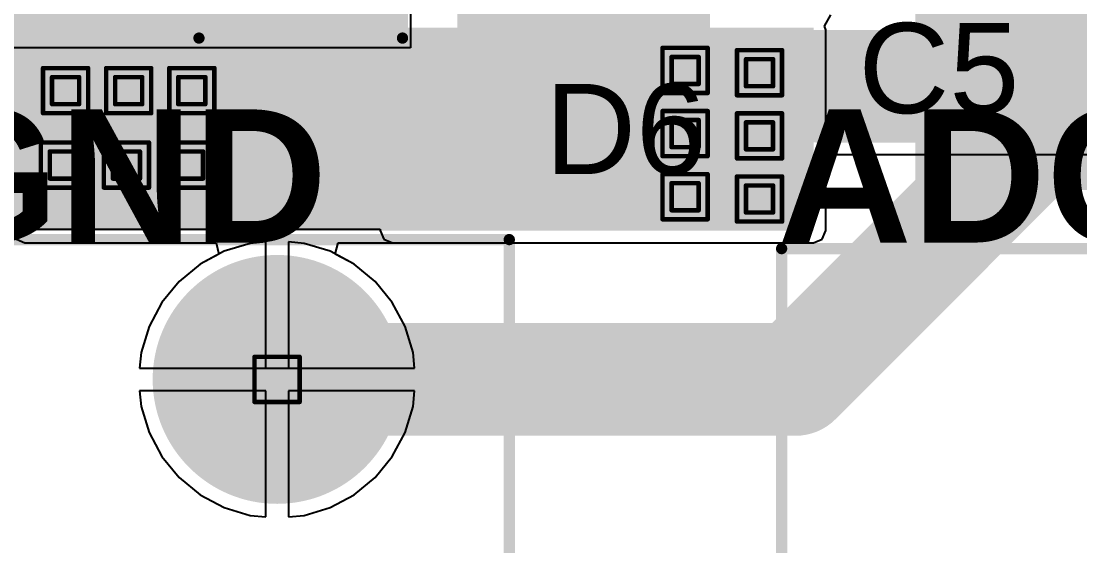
# Model space of a CAD drawing. Header units: inches. Extents: x -0.3 to 9.9, y -0.4 to 5.
# Drawn here: x 0.5323 to 1.0019, y 0.1742 to 0.4068 of the extents above; entities that cross this region are included whole.
import ezdxf

# ---------------------------------------------------------------- set-up
doc = ezdxf.new("R2010")
doc.units = ezdxf.units.IN
doc.header["$MEASUREMENT"] = 0
for name, color, linetype in [('Bottom Layer', 5, 'Continuous'), ('Bottom Solder', 6, 'Continuous'), ('Drill Drawing', 1, 'Continuous'), ('Multi-Layer', 9, 'Continuous'), ('Pad Holes', 156, 'Continuous'), ('Top Layer', 1, 'Continuous'), ('Top Overlay', 2, 'Continuous'), ('Top Paste', 8, 'Continuous'), ('Top Solder', 216, 'Continuous'), ('Via Holes', 16, 'Continuous')]:
    doc.layers.add(name, color=color, linetype=linetype)
doc.styles.add('Arial', font='', dxfattribs={"height": 0.2})
doc.styles.add('Arial_Bold', font='', dxfattribs={"height": 0.2})
doc.styles.get('Arial').set_extended_font_data('Arial')
doc.styles.get('Arial_Bold').set_extended_font_data('Arial', bold=True)

# ---------------------------------------------------------------- blocks, each defined once
blk = doc.blocks.new('HA0200500000G_6')
at = {"layer": 'Top Overlay'}
for points in [[(-0.301, 0.212, 0.005, 0.005, 0), (0.203, 0.212, 0.005, 0.005, 0)], [(-0.301, -0.21, 0.005, 0.005, 0), (-0.301, 0.212, 0.005, 0.005, 0)]]:
    blk.add_lwpolyline(points, format="xyseb", dxfattribs=at)
blk.add_lwpolyline([(-0.30225, 0.212, 0.0025, 0.0025, 1), (-0.29975, 0.212, 0.0025, 0.0025, 1)], format="xyseb", close=True, dxfattribs=at)
blk.add_lwpolyline([(-0.30225, 0.212, 0.0025, 0.0025, 1), (-0.29975, 0.212, 0.0025, 0.0025, 1)], format="xyseb", close=True, dxfattribs=at)
blk = doc.blocks.new('HA0200500000G_11')
at = {"layer": 'Bottom Layer'}
h = blk.add_hatch(color=5, dxfattribs=at)
edge = h.paths.add_edge_path()
edge.add_arc((0.1, 0.15), 0.05118, 0, 360)
at = {"layer": 'Bottom Solder'}
h = blk.add_hatch(color=6, dxfattribs=at)
edge = h.paths.add_edge_path()
edge.add_arc((0.1, 0.15), 0.05518, 0, 360)
at = {"layer": 'Multi-Layer'}
h = blk.add_hatch(color=9, dxfattribs=at)
edge = h.paths.add_edge_path()
edge.add_arc((0.1, 0.15), 0.05118, 0, 360)
at = {"layer": 'Pad Holes'}
h = blk.add_hatch(color=7, dxfattribs=at)
edge = h.paths.add_edge_path()
edge.add_arc((0.1, 0.15), 0.02559, 0, 360)
at = {"layer": 'Top Layer'}
h = blk.add_hatch(color=1, dxfattribs=at)
edge = h.paths.add_edge_path()
edge.add_arc((0.1, 0.15), 0.05118, 0, 360)
at = {"layer": 'Top Solder'}
h = blk.add_hatch(color=216, dxfattribs=at)
edge = h.paths.add_edge_path()
edge.add_arc((0.1, 0.15), 0.05518, 0, 360)
at = {"layer": 'Top Overlay'}
for points in [[(-0.301, 0.212, 0.005, 0.005, 0), (0.203, 0.212, 0.005, 0.005, 0)], [(0.203, -0.21, 0.005, 0.005, 0), (0.203, 0.212, 0.005, 0.005, 0)]]:
    blk.add_lwpolyline(points, format="xyseb", dxfattribs=at)
blk.add_lwpolyline([(0.20175, 0.212, 0.0025, 0.0025, 1), (0.20425, 0.212, 0.0025, 0.0025, 1)], format="xyseb", close=True, dxfattribs=at)
blk.add_lwpolyline([(0.20175, 0.212, 0.0025, 0.0025, 1), (0.20425, 0.212, 0.0025, 0.0025, 1)], format="xyseb", close=True, dxfattribs=at)
blk = doc.blocks.new('SMRH74_220MT_120')
at = {"layer": 'Top Layer'}
for points in [[(-0.16535, 0.04921), (-0.08661, 0.04921), (-0.08661, -0.04921), (-0.16535, -0.04921)], [(0.08661, 0.04921), (0.16535, 0.04921), (0.16535, -0.04921), (0.08661, -0.04921)]]:
    blk.add_hatch(color=1, dxfattribs=at).paths.add_polyline_path(points)
at = {"layer": 'Top Paste'}
for points in [[(-0.16535, 0.04921), (-0.08661, 0.04921), (-0.08661, -0.04921), (-0.16535, -0.04921)], [(0.08661, 0.04921), (0.16535, 0.04921), (0.16535, -0.04921), (0.08661, -0.04921)]]:
    blk.add_hatch(color=8, dxfattribs=at).paths.add_polyline_path(points)
at = {"layer": 'Top Solder'}
for points in [[(-0.16935, 0.05321), (-0.08261, 0.05321), (-0.08261, -0.05321), (-0.16935, -0.05321)], [(0.08261, 0.05321), (0.16935, 0.05321), (0.16935, -0.05321), (0.08261, -0.05321)]]:
    blk.add_hatch(color=216, dxfattribs=at).paths.add_polyline_path(points)
at = {"layer": 'Top Overlay'}
for points in [[(-0.14764, 0.14764, 0.005, 0.005, 0), (-0.14764, 0.05736, 0.005, 0.005, 0)], [(-0.14764, 0.14764, 0.005, 0.005, 0), (0.14764, 0.14764, 0.005, 0.005, 0)], [(0.14764, 0.14764, 0.005, 0.005, 0), (0.14764, 0.05736, 0.005, 0.005, 0)], [(-0.14764, -0.05736, 0.005, 0.005, 0), (-0.14764, -0.14764, 0.005, 0.005, 0)], [(0.14764, -0.05736, 0.005, 0.005, 0), (0.14764, -0.14764, 0.005, 0.005, 0)], [(-0.14764, -0.14764, 0.005, 0.005, 0), (0.14764, -0.14764, 0.005, 0.005, 0)]]:
    blk.add_lwpolyline(points, format="xyseb", dxfattribs=at)
for points in [[(-0.14889, 0.14764, 0.0025, 0.0025, 1), (-0.14639, 0.14764, 0.0025, 0.0025, 1)], [(-0.14889, 0.14764, 0.0025, 0.0025, 1), (-0.14639, 0.14764, 0.0025, 0.0025, 1)], [(0.14639, 0.14764, 0.0025, 0.0025, 1), (0.14889, 0.14764, 0.0025, 0.0025, 1)], [(0.14639, 0.14764, 0.0025, 0.0025, 1), (0.14889, 0.14764, 0.0025, 0.0025, 1)], [(-0.14889, 0.05736, 0.0025, 0.0025, 1), (-0.14639, 0.05736, 0.0025, 0.0025, 1)], [(0.14639, 0.05736, 0.0025, 0.0025, 1), (0.14889, 0.05736, 0.0025, 0.0025, 1)], [(-0.14889, -0.05736, 0.0025, 0.0025, 1), (-0.14639, -0.05736, 0.0025, 0.0025, 1)], [(0.14639, -0.05736, 0.0025, 0.0025, 1), (0.14889, -0.05736, 0.0025, 0.0025, 1)], [(-0.14889, -0.14764, 0.0025, 0.0025, 1), (-0.14639, -0.14764, 0.0025, 0.0025, 1)], [(-0.14889, -0.14764, 0.0025, 0.0025, 1), (-0.14639, -0.14764, 0.0025, 0.0025, 1)], [(0.14639, -0.14764, 0.0025, 0.0025, 1), (0.14889, -0.14764, 0.0025, 0.0025, 1)], [(0.14639, -0.14764, 0.0025, 0.0025, 1), (0.14889, -0.14764, 0.0025, 0.0025, 1)]]:
    blk.add_lwpolyline(points, format="xyseb", close=True, dxfattribs=at)
blk = doc.blocks.new('SMA_162')
at = {"layer": 'Top Layer'}
for points in [[(-0.12795, 0.03346), (-0.02953, 0.03346), (-0.02953, -0.03346), (-0.12795, -0.03346)], [(0.02953, 0.03346), (0.12795, 0.03346), (0.12795, -0.03346), (0.02953, -0.03346)]]:
    blk.add_hatch(color=1, dxfattribs=at).paths.add_polyline_path(points)
at = {"layer": 'Top Overlay'}
for points in [[(-0.175, -0.05597), (-0.12906, -0.05597), (-0.12906, 0.05598), (-0.175, 0.05598)], [(-0.12992, 0.03638), (-0.1022, 0.03638), (-0.1022, 0.05598), (-0.12992, 0.05598)], [(-0.12992, -0.05598), (-0.1022, -0.05598), (-0.1022, -0.03638), (-0.12992, -0.03638)]]:
    blk.add_hatch(color=2, dxfattribs=at).paths.add_polyline_path(points)
at = {"layer": 'Top Paste'}
for points in [[(-0.12795, 0.03346), (-0.02953, 0.03346), (-0.02953, -0.03346), (-0.12795, -0.03346)], [(0.02953, 0.03346), (0.12795, 0.03346), (0.12795, -0.03346), (0.02953, -0.03346)]]:
    blk.add_hatch(color=8, dxfattribs=at).paths.add_polyline_path(points)
at = {"layer": 'Top Solder'}
for points in [[(-0.13195, 0.03746), (-0.02553, 0.03746), (-0.02553, -0.03746), (-0.13195, -0.03746)], [(0.02553, 0.03746), (0.13195, 0.03746), (0.13195, -0.03746), (0.02553, -0.03746)]]:
    blk.add_hatch(color=216, dxfattribs=at).paths.add_polyline_path(points)
at = {"layer": 'Top Overlay'}
for points in [[(-0.10465, 0.05345, 0.005, 0.005, 0), (0.08115, 0.05345, 0.005, 0.005, 0)], [(0.08115, 0.05345, 0.005, 0.005, 0), (0.08115, 0.03985, 0.005, 0.005, 0)], [(0.08115, -0.03985, 0.005, 0.005, 0), (0.08115, -0.05345, 0.005, 0.005, 0)], [(-0.10465, -0.05345, 0.005, 0.005, 0), (0.08115, -0.05345, 0.005, 0.005, 0)]]:
    blk.add_lwpolyline(points, format="xyseb", dxfattribs=at)
for points in [[(-0.1059, 0.05345, 0.0025, 0.0025, 1), (-0.1034, 0.05345, 0.0025, 0.0025, 1)], [(0.0799, 0.05345, 0.0025, 0.0025, 1), (0.0824, 0.05345, 0.0025, 0.0025, 1)], [(0.0799, 0.05345, 0.0025, 0.0025, 1), (0.0824, 0.05345, 0.0025, 0.0025, 1)], [(0.0799, 0.03985, 0.0025, 0.0025, 1), (0.0824, 0.03985, 0.0025, 0.0025, 1)], [(0.0799, -0.03985, 0.0025, 0.0025, 1), (0.0824, -0.03985, 0.0025, 0.0025, 1)], [(-0.1059, -0.05345, 0.0025, 0.0025, 1), (-0.1034, -0.05345, 0.0025, 0.0025, 1)], [(0.0799, -0.05345, 0.0025, 0.0025, 1), (0.0824, -0.05345, 0.0025, 0.0025, 1)], [(0.0799, -0.05345, 0.0025, 0.0025, 1), (0.0824, -0.05345, 0.0025, 0.0025, 1)]]:
    blk.add_lwpolyline(points, format="xyseb", close=True, dxfattribs=at)

msp = doc.modelspace()

# ---------------------------------------------------------------- hatches: boundary and pattern name
at = {"layer": 'Bottom Layer'}
msp.add_hatch(color=5, dxfattribs=at).paths.add_polyline_path([(0.534, 0.31395), (0.88382, 0.31395), (0.88382, 0.40395), (0.534, 0.40395)])
h = msp.add_hatch(color=5, dxfattribs=at)
edge = h.paths.add_edge_path()
edge.add_arc((0.82682, 0.38495), 0.01181, 0, 360)
h = msp.add_hatch(color=5, dxfattribs=at)
edge = h.paths.add_edge_path()
edge.add_arc((0.85982, 0.38395), 0.01181, 0, 360)
h = msp.add_hatch(color=5, dxfattribs=at)
edge = h.paths.add_edge_path()
edge.add_arc((0.552, 0.376), 0.01181, 0, 360)
h = msp.add_hatch(color=5, dxfattribs=at)
edge = h.paths.add_edge_path()
edge.add_arc((0.58, 0.376), 0.01181, 0, 360)
h = msp.add_hatch(color=5, dxfattribs=at)
edge = h.paths.add_edge_path()
edge.add_arc((0.608, 0.376), 0.01181, 0, 360)
h = msp.add_hatch(color=5, dxfattribs=at)
edge = h.paths.add_edge_path()
edge.add_arc((0.82682, 0.35695), 0.01181, 0, 360)
h = msp.add_hatch(color=5, dxfattribs=at)
edge = h.paths.add_edge_path()
edge.add_arc((0.85982, 0.35595), 0.01181, 0, 360)
h = msp.add_hatch(color=5, dxfattribs=at)
edge = h.paths.add_edge_path()
edge.add_arc((0.551, 0.343), 0.01181, 0, 360)
h = msp.add_hatch(color=5, dxfattribs=at)
edge = h.paths.add_edge_path()
edge.add_arc((0.579, 0.343), 0.01181, 0, 360)
h = msp.add_hatch(color=5, dxfattribs=at)
edge = h.paths.add_edge_path()
edge.add_arc((0.607, 0.343), 0.01181, 0, 360)
h = msp.add_hatch(color=5, dxfattribs=at)
edge = h.paths.add_edge_path()
edge.add_arc((0.82682, 0.32895), 0.01181, 0, 360)
h = msp.add_hatch(color=5, dxfattribs=at)
edge = h.paths.add_edge_path()
edge.add_arc((0.85982, 0.32795), 0.01181, 0, 360)
at = {"layer": 'Bottom Solder'}
h = msp.add_hatch(color=6, dxfattribs=at)
edge = h.paths.add_edge_path()
edge.add_arc((0.82682, 0.38495), 0.00591, 0, 360)
h = msp.add_hatch(color=6, dxfattribs=at)
edge = h.paths.add_edge_path()
edge.add_arc((0.85982, 0.38395), 0.00591, 0, 360)
h = msp.add_hatch(color=6, dxfattribs=at)
edge = h.paths.add_edge_path()
edge.add_arc((0.552, 0.376), 0.00591, 0, 360)
h = msp.add_hatch(color=6, dxfattribs=at)
edge = h.paths.add_edge_path()
edge.add_arc((0.58, 0.376), 0.00591, 0, 360)
h = msp.add_hatch(color=6, dxfattribs=at)
edge = h.paths.add_edge_path()
edge.add_arc((0.608, 0.376), 0.00591, 0, 360)
h = msp.add_hatch(color=6, dxfattribs=at)
edge = h.paths.add_edge_path()
edge.add_arc((0.82682, 0.35695), 0.00591, 0, 360)
h = msp.add_hatch(color=6, dxfattribs=at)
edge = h.paths.add_edge_path()
edge.add_arc((0.85982, 0.35595), 0.00591, 0, 360)
h = msp.add_hatch(color=6, dxfattribs=at)
edge = h.paths.add_edge_path()
edge.add_arc((0.551, 0.343), 0.00591, 0, 360)
h = msp.add_hatch(color=6, dxfattribs=at)
edge = h.paths.add_edge_path()
edge.add_arc((0.579, 0.343), 0.00591, 0, 360)
h = msp.add_hatch(color=6, dxfattribs=at)
edge = h.paths.add_edge_path()
edge.add_arc((0.607, 0.343), 0.00591, 0, 360)
h = msp.add_hatch(color=6, dxfattribs=at)
edge = h.paths.add_edge_path()
edge.add_arc((0.82682, 0.32895), 0.00591, 0, 360)
h = msp.add_hatch(color=6, dxfattribs=at)
edge = h.paths.add_edge_path()
edge.add_arc((0.85982, 0.32795), 0.00591, 0, 360)
at = {"layer": 'Top Layer'}
for points in [[(0.40618, 0.32), (0.703, 0.32), (0.703, 0.54), (0.40618, 0.54)], [(0.929, 0.479), (0.929, 0.332), (1.04195, 0.332), (1.04195, 0.479)], [(0.697, 0.31395), (0.88382, 0.31395), (0.88382, 0.403), (0.697, 0.403)]]:
    msp.add_hatch(color=1, dxfattribs=at).paths.add_polyline_path(points)
h = msp.add_hatch(color=1, dxfattribs=at)
edge = h.paths.add_edge_path()
edge.add_arc((0.82682, 0.38495), 0.01181, 0, 360)
h = msp.add_hatch(color=1, dxfattribs=at)
edge = h.paths.add_edge_path()
edge.add_arc((0.85982, 0.38395), 0.01181, 0, 360)
h = msp.add_hatch(color=1, dxfattribs=at)
edge = h.paths.add_edge_path()
edge.add_arc((0.552, 0.376), 0.01181, 0, 360)
h = msp.add_hatch(color=1, dxfattribs=at)
edge = h.paths.add_edge_path()
edge.add_arc((0.58, 0.376), 0.01181, 0, 360)
h = msp.add_hatch(color=1, dxfattribs=at)
edge = h.paths.add_edge_path()
edge.add_arc((0.608, 0.376), 0.01181, 0, 360)
h = msp.add_hatch(color=1, dxfattribs=at)
edge = h.paths.add_edge_path()
edge.add_arc((0.82682, 0.35695), 0.01181, 0, 360)
h = msp.add_hatch(color=1, dxfattribs=at)
edge = h.paths.add_edge_path()
edge.add_arc((0.85982, 0.35595), 0.01181, 0, 360)
h = msp.add_hatch(color=1, dxfattribs=at)
edge = h.paths.add_edge_path()
edge.add_arc((0.551, 0.343), 0.01181, 0, 360)
h = msp.add_hatch(color=1, dxfattribs=at)
edge = h.paths.add_edge_path()
edge.add_arc((0.579, 0.343), 0.01181, 0, 360)
h = msp.add_hatch(color=1, dxfattribs=at)
edge = h.paths.add_edge_path()
edge.add_arc((0.607, 0.343), 0.01181, 0, 360)
h = msp.add_hatch(color=1, dxfattribs=at)
edge = h.paths.add_edge_path()
edge.add_arc((0.82682, 0.32895), 0.01181, 0, 360)
h = msp.add_hatch(color=1, dxfattribs=at)
edge = h.paths.add_edge_path()
edge.add_arc((0.85982, 0.32795), 0.01181, 0, 360)
at = {"layer": 'Top Solder'}
h = msp.add_hatch(color=216, dxfattribs=at)
edge = h.paths.add_edge_path()
edge.add_arc((0.82682, 0.38495), 0.00591, 0, 360)
h = msp.add_hatch(color=216, dxfattribs=at)
edge = h.paths.add_edge_path()
edge.add_arc((0.85982, 0.38395), 0.00591, 0, 360)
h = msp.add_hatch(color=216, dxfattribs=at)
edge = h.paths.add_edge_path()
edge.add_arc((0.552, 0.376), 0.00591, 0, 360)
h = msp.add_hatch(color=216, dxfattribs=at)
edge = h.paths.add_edge_path()
edge.add_arc((0.58, 0.376), 0.00591, 0, 360)
h = msp.add_hatch(color=216, dxfattribs=at)
edge = h.paths.add_edge_path()
edge.add_arc((0.608, 0.376), 0.00591, 0, 360)
h = msp.add_hatch(color=216, dxfattribs=at)
edge = h.paths.add_edge_path()
edge.add_arc((0.82682, 0.35695), 0.00591, 0, 360)
h = msp.add_hatch(color=216, dxfattribs=at)
edge = h.paths.add_edge_path()
edge.add_arc((0.85982, 0.35595), 0.00591, 0, 360)
h = msp.add_hatch(color=216, dxfattribs=at)
edge = h.paths.add_edge_path()
edge.add_arc((0.551, 0.343), 0.00591, 0, 360)
h = msp.add_hatch(color=216, dxfattribs=at)
edge = h.paths.add_edge_path()
edge.add_arc((0.579, 0.343), 0.00591, 0, 360)
h = msp.add_hatch(color=216, dxfattribs=at)
edge = h.paths.add_edge_path()
edge.add_arc((0.607, 0.343), 0.00591, 0, 360)
h = msp.add_hatch(color=216, dxfattribs=at)
edge = h.paths.add_edge_path()
edge.add_arc((0.82682, 0.32895), 0.00591, 0, 360)
h = msp.add_hatch(color=216, dxfattribs=at)
edge = h.paths.add_edge_path()
edge.add_arc((0.85982, 0.32795), 0.00591, 0, 360)
at = {"layer": 'Via Holes'}
h = msp.add_hatch(color=7, dxfattribs=at)
edge = h.paths.add_edge_path()
edge.add_arc((0.82682, 0.38495), 0.00591, 0, 360)
h = msp.add_hatch(color=7, dxfattribs=at)
edge = h.paths.add_edge_path()
edge.add_arc((0.85982, 0.38395), 0.00591, 0, 360)
h = msp.add_hatch(color=7, dxfattribs=at)
edge = h.paths.add_edge_path()
edge.add_arc((0.552, 0.376), 0.00591, 0, 360)
h = msp.add_hatch(color=7, dxfattribs=at)
edge = h.paths.add_edge_path()
edge.add_arc((0.58, 0.376), 0.00591, 0, 360)
h = msp.add_hatch(color=7, dxfattribs=at)
edge = h.paths.add_edge_path()
edge.add_arc((0.608, 0.376), 0.00591, 0, 360)
h = msp.add_hatch(color=7, dxfattribs=at)
edge = h.paths.add_edge_path()
edge.add_arc((0.82682, 0.35695), 0.00591, 0, 360)
h = msp.add_hatch(color=7, dxfattribs=at)
edge = h.paths.add_edge_path()
edge.add_arc((0.85982, 0.35595), 0.00591, 0, 360)
h = msp.add_hatch(color=7, dxfattribs=at)
edge = h.paths.add_edge_path()
edge.add_arc((0.551, 0.343), 0.00591, 0, 360)
h = msp.add_hatch(color=7, dxfattribs=at)
edge = h.paths.add_edge_path()
edge.add_arc((0.579, 0.343), 0.00591, 0, 360)
h = msp.add_hatch(color=7, dxfattribs=at)
edge = h.paths.add_edge_path()
edge.add_arc((0.607, 0.343), 0.00591, 0, 360)
h = msp.add_hatch(color=7, dxfattribs=at)
edge = h.paths.add_edge_path()
edge.add_arc((0.82682, 0.32895), 0.00591, 0, 360)
h = msp.add_hatch(color=7, dxfattribs=at)
edge = h.paths.add_edge_path()
edge.add_arc((0.85982, 0.32795), 0.00591, 0, 360)

# ---------------------------------------------------------------- linework, layer by layer
at = {"layer": 'Bottom Layer'}
for p, q in [((0.705, 0.699), (0.705, 0.395)), ((0.705, 0.395), (0.405, 0.395)), ((0.88923, 0.31395), (0.88923, 0.34769)), ((0.88923, 0.34769), (1.03795, 0.34769)), ((0.53017, 0.31012), (0.534, 0.30854)), ((0.88382, 0.30854), (0.88765, 0.31012)), ((0.88765, 0.31012), (0.88923, 0.31395)), ((0.534, 0.30854), (0.61878, 0.30854)), ((0.61878, 0.30854), (0.62003, 0.30354)), ((0.67161, 0.30354), (0.67287, 0.30854)), ((0.67287, 0.30854), (0.88382, 0.30854)), ((0.62003, 0.30354), (0.61167, 0.29907)), ((0.67998, 0.29907), (0.67161, 0.30354)), ((0.61167, 0.29907), (0.60235, 0.29142)), ((0.68929, 0.29142), (0.67998, 0.29907)), ((0.60235, 0.29142), (0.59471, 0.2821)), ((0.69694, 0.2821), (0.68929, 0.29142)), ((0.59471, 0.2821), (0.58903, 0.27148)), ((0.70262, 0.27148), (0.69694, 0.2821)), ((0.58903, 0.27148), (0.58553, 0.25994)), ((0.70612, 0.25994), (0.70262, 0.27148)), ((0.58553, 0.25994), (0.58484, 0.25295)), ((0.70681, 0.25295), (0.70612, 0.25994)), ((0.58484, 0.25295), (0.70681, 0.25295)), ((0.64082, 0.24295), (0.58484, 0.24295)), ((0.58484, 0.24295), (0.58553, 0.23596)), ((0.64082, 0.18696), (0.64082, 0.24295)), ((0.70681, 0.24295), (0.65082, 0.24295)), ((0.65082, 0.24295), (0.65082, 0.18696)), ((0.70612, 0.23596), (0.70681, 0.24295)), ((0.58553, 0.23596), (0.58903, 0.22442)), ((0.70262, 0.22442), (0.70612, 0.23596)), ((0.58903, 0.22442), (0.59471, 0.21379)), ((0.69694, 0.21379), (0.70262, 0.22442)), ((0.59471, 0.21379), (0.60235, 0.20448)), ((0.68929, 0.20448), (0.69694, 0.21379)), ((0.60235, 0.20448), (0.61167, 0.19683)), ((0.67998, 0.19683), (0.68929, 0.20448)), ((0.61167, 0.19683), (0.6223, 0.19115)), ((0.66935, 0.19115), (0.67998, 0.19683)), ((0.6223, 0.19115), (0.63383, 0.18765)), ((0.65782, 0.18765), (0.66935, 0.19115)), ((0.63383, 0.18765), (0.64082, 0.18696)), ((0.65082, 0.18696), (0.65782, 0.18765))]:
    msp.add_line(p, q, dxfattribs=at)
for points in [[(0.85882, 0.35495, 0.05, 0.05, 0), (0.85882, 0.37895, 0.05, 0.05, 0)], [(0.88582, 0.37795, 0.05, 0.05, 0), (1.03795, 0.37795, 0.05, 0.05, 0)]]:
    msp.add_lwpolyline(points, format="xyseb", dxfattribs=at)
for points in [[(0.84632, 0.37895, 0.025, 0.025, 1), (0.87132, 0.37895, 0.025, 0.025, 1)], [(0.87332, 0.37795, 0.025, 0.025, 1), (0.89832, 0.37795, 0.025, 0.025, 1)], [(0.84632, 0.35495, 0.025, 0.025, 1), (0.87132, 0.35495, 0.025, 0.025, 1)]]:
    msp.add_lwpolyline(points, format="xyseb", close=True, dxfattribs=at)
at = {"layer": 'Drill Drawing'}
for points in [[(0.81682, 0.39495, 0.002, 0.002, 0), (0.83682, 0.39495, 0.002, 0.002, 0)], [(0.81682, 0.37495, 0.002, 0.002, 0), (0.81682, 0.39495, 0.002, 0.002, 0)], [(0.83682, 0.37495, 0.002, 0.002, 0), (0.83682, 0.39495, 0.002, 0.002, 0)], [(0.84982, 0.39395, 0.002, 0.002, 0), (0.86982, 0.39395, 0.002, 0.002, 0)], [(0.84982, 0.37395, 0.002, 0.002, 0), (0.84982, 0.39395, 0.002, 0.002, 0)], [(0.86982, 0.37395, 0.002, 0.002, 0), (0.86982, 0.39395, 0.002, 0.002, 0)], [(0.82082, 0.39095, 0.002, 0.002, 0), (0.83282, 0.39095, 0.002, 0.002, 0)], [(0.82082, 0.37895, 0.002, 0.002, 0), (0.82082, 0.39095, 0.002, 0.002, 0)], [(0.83282, 0.37895, 0.002, 0.002, 0), (0.83282, 0.39095, 0.002, 0.002, 0)], [(0.85382, 0.38995, 0.002, 0.002, 0), (0.86582, 0.38995, 0.002, 0.002, 0)], [(0.85382, 0.37795, 0.002, 0.002, 0), (0.85382, 0.38995, 0.002, 0.002, 0)], [(0.86582, 0.37795, 0.002, 0.002, 0), (0.86582, 0.38995, 0.002, 0.002, 0)], [(0.542, 0.386, 0.002, 0.002, 0), (0.562, 0.386, 0.002, 0.002, 0)], [(0.542, 0.366, 0.002, 0.002, 0), (0.542, 0.386, 0.002, 0.002, 0)], [(0.562, 0.366, 0.002, 0.002, 0), (0.562, 0.386, 0.002, 0.002, 0)], [(0.57, 0.386, 0.002, 0.002, 0), (0.59, 0.386, 0.002, 0.002, 0)], [(0.57, 0.366, 0.002, 0.002, 0), (0.57, 0.386, 0.002, 0.002, 0)], [(0.59, 0.366, 0.002, 0.002, 0), (0.59, 0.386, 0.002, 0.002, 0)], [(0.598, 0.386, 0.002, 0.002, 0), (0.618, 0.386, 0.002, 0.002, 0)], [(0.598, 0.366, 0.002, 0.002, 0), (0.598, 0.386, 0.002, 0.002, 0)], [(0.618, 0.366, 0.002, 0.002, 0), (0.618, 0.386, 0.002, 0.002, 0)], [(0.546, 0.382, 0.002, 0.002, 0), (0.558, 0.382, 0.002, 0.002, 0)], [(0.546, 0.37, 0.002, 0.002, 0), (0.546, 0.382, 0.002, 0.002, 0)], [(0.558, 0.37, 0.002, 0.002, 0), (0.558, 0.382, 0.002, 0.002, 0)], [(0.574, 0.382, 0.002, 0.002, 0), (0.586, 0.382, 0.002, 0.002, 0)], [(0.574, 0.37, 0.002, 0.002, 0), (0.574, 0.382, 0.002, 0.002, 0)], [(0.586, 0.37, 0.002, 0.002, 0), (0.586, 0.382, 0.002, 0.002, 0)], [(0.602, 0.382, 0.002, 0.002, 0), (0.614, 0.382, 0.002, 0.002, 0)], [(0.602, 0.37, 0.002, 0.002, 0), (0.602, 0.382, 0.002, 0.002, 0)], [(0.614, 0.37, 0.002, 0.002, 0), (0.614, 0.382, 0.002, 0.002, 0)], [(0.81682, 0.37495, 0.002, 0.002, 0), (0.83682, 0.37495, 0.002, 0.002, 0)], [(0.82082, 0.37895, 0.002, 0.002, 0), (0.83282, 0.37895, 0.002, 0.002, 0)], [(0.85382, 0.37795, 0.002, 0.002, 0), (0.86582, 0.37795, 0.002, 0.002, 0)], [(0.546, 0.37, 0.002, 0.002, 0), (0.558, 0.37, 0.002, 0.002, 0)], [(0.574, 0.37, 0.002, 0.002, 0), (0.586, 0.37, 0.002, 0.002, 0)], [(0.602, 0.37, 0.002, 0.002, 0), (0.614, 0.37, 0.002, 0.002, 0)], [(0.84982, 0.37395, 0.002, 0.002, 0), (0.86982, 0.37395, 0.002, 0.002, 0)], [(0.542, 0.366, 0.002, 0.002, 0), (0.562, 0.366, 0.002, 0.002, 0)], [(0.57, 0.366, 0.002, 0.002, 0), (0.59, 0.366, 0.002, 0.002, 0)], [(0.598, 0.366, 0.002, 0.002, 0), (0.618, 0.366, 0.002, 0.002, 0)], [(0.81682, 0.36695, 0.002, 0.002, 0), (0.83682, 0.36695, 0.002, 0.002, 0)], [(0.81682, 0.34695, 0.002, 0.002, 0), (0.81682, 0.36695, 0.002, 0.002, 0)], [(0.83682, 0.34695, 0.002, 0.002, 0), (0.83682, 0.36695, 0.002, 0.002, 0)], [(0.84982, 0.36595, 0.002, 0.002, 0), (0.86982, 0.36595, 0.002, 0.002, 0)], [(0.84982, 0.34595, 0.002, 0.002, 0), (0.84982, 0.36595, 0.002, 0.002, 0)], [(0.86982, 0.34595, 0.002, 0.002, 0), (0.86982, 0.36595, 0.002, 0.002, 0)], [(0.82082, 0.36295, 0.002, 0.002, 0), (0.83282, 0.36295, 0.002, 0.002, 0)], [(0.82082, 0.35095, 0.002, 0.002, 0), (0.82082, 0.36295, 0.002, 0.002, 0)], [(0.83282, 0.35095, 0.002, 0.002, 0), (0.83282, 0.36295, 0.002, 0.002, 0)], [(0.85382, 0.36195, 0.002, 0.002, 0), (0.86582, 0.36195, 0.002, 0.002, 0)], [(0.85382, 0.34995, 0.002, 0.002, 0), (0.85382, 0.36195, 0.002, 0.002, 0)], [(0.86582, 0.34995, 0.002, 0.002, 0), (0.86582, 0.36195, 0.002, 0.002, 0)], [(0.541, 0.353, 0.002, 0.002, 0), (0.561, 0.353, 0.002, 0.002, 0)], [(0.541, 0.333, 0.002, 0.002, 0), (0.541, 0.353, 0.002, 0.002, 0)], [(0.561, 0.333, 0.002, 0.002, 0), (0.561, 0.353, 0.002, 0.002, 0)], [(0.569, 0.353, 0.002, 0.002, 0), (0.589, 0.353, 0.002, 0.002, 0)], [(0.569, 0.333, 0.002, 0.002, 0), (0.569, 0.353, 0.002, 0.002, 0)], [(0.589, 0.333, 0.002, 0.002, 0), (0.589, 0.353, 0.002, 0.002, 0)], [(0.597, 0.353, 0.002, 0.002, 0), (0.617, 0.353, 0.002, 0.002, 0)], [(0.597, 0.333, 0.002, 0.002, 0), (0.597, 0.353, 0.002, 0.002, 0)], [(0.617, 0.333, 0.002, 0.002, 0), (0.617, 0.353, 0.002, 0.002, 0)], [(0.545, 0.349, 0.002, 0.002, 0), (0.557, 0.349, 0.002, 0.002, 0)], [(0.545, 0.337, 0.002, 0.002, 0), (0.545, 0.349, 0.002, 0.002, 0)], [(0.557, 0.337, 0.002, 0.002, 0), (0.557, 0.349, 0.002, 0.002, 0)], [(0.573, 0.349, 0.002, 0.002, 0), (0.585, 0.349, 0.002, 0.002, 0)], [(0.573, 0.337, 0.002, 0.002, 0), (0.573, 0.349, 0.002, 0.002, 0)], [(0.585, 0.337, 0.002, 0.002, 0), (0.585, 0.349, 0.002, 0.002, 0)], [(0.601, 0.349, 0.002, 0.002, 0), (0.613, 0.349, 0.002, 0.002, 0)], [(0.601, 0.337, 0.002, 0.002, 0), (0.601, 0.349, 0.002, 0.002, 0)], [(0.613, 0.337, 0.002, 0.002, 0), (0.613, 0.349, 0.002, 0.002, 0)], [(0.81682, 0.34695, 0.002, 0.002, 0), (0.83682, 0.34695, 0.002, 0.002, 0)], [(0.82082, 0.35095, 0.002, 0.002, 0), (0.83282, 0.35095, 0.002, 0.002, 0)], [(0.85382, 0.34995, 0.002, 0.002, 0), (0.86582, 0.34995, 0.002, 0.002, 0)], [(0.84982, 0.34595, 0.002, 0.002, 0), (0.86982, 0.34595, 0.002, 0.002, 0)], [(0.81682, 0.33895, 0.002, 0.002, 0), (0.83682, 0.33895, 0.002, 0.002, 0)], [(0.81682, 0.31895, 0.002, 0.002, 0), (0.81682, 0.33895, 0.002, 0.002, 0)], [(0.83682, 0.31895, 0.002, 0.002, 0), (0.83682, 0.33895, 0.002, 0.002, 0)], [(0.84982, 0.33795, 0.002, 0.002, 0), (0.86982, 0.33795, 0.002, 0.002, 0)], [(0.84982, 0.31795, 0.002, 0.002, 0), (0.84982, 0.33795, 0.002, 0.002, 0)], [(0.86982, 0.31795, 0.002, 0.002, 0), (0.86982, 0.33795, 0.002, 0.002, 0)], [(0.541, 0.333, 0.002, 0.002, 0), (0.561, 0.333, 0.002, 0.002, 0)], [(0.545, 0.337, 0.002, 0.002, 0), (0.557, 0.337, 0.002, 0.002, 0)], [(0.569, 0.333, 0.002, 0.002, 0), (0.589, 0.333, 0.002, 0.002, 0)], [(0.573, 0.337, 0.002, 0.002, 0), (0.585, 0.337, 0.002, 0.002, 0)], [(0.597, 0.333, 0.002, 0.002, 0), (0.617, 0.333, 0.002, 0.002, 0)], [(0.601, 0.337, 0.002, 0.002, 0), (0.613, 0.337, 0.002, 0.002, 0)], [(0.82082, 0.33495, 0.002, 0.002, 0), (0.83282, 0.33495, 0.002, 0.002, 0)], [(0.82082, 0.32295, 0.002, 0.002, 0), (0.82082, 0.33495, 0.002, 0.002, 0)], [(0.83282, 0.32295, 0.002, 0.002, 0), (0.83282, 0.33495, 0.002, 0.002, 0)], [(0.85382, 0.33395, 0.002, 0.002, 0), (0.86582, 0.33395, 0.002, 0.002, 0)], [(0.85382, 0.32195, 0.002, 0.002, 0), (0.85382, 0.33395, 0.002, 0.002, 0)], [(0.86582, 0.32195, 0.002, 0.002, 0), (0.86582, 0.33395, 0.002, 0.002, 0)], [(0.81682, 0.31895, 0.002, 0.002, 0), (0.83682, 0.31895, 0.002, 0.002, 0)], [(0.82082, 0.32295, 0.002, 0.002, 0), (0.83282, 0.32295, 0.002, 0.002, 0)], [(0.85382, 0.32195, 0.002, 0.002, 0), (0.86582, 0.32195, 0.002, 0.002, 0)], [(0.84982, 0.31795, 0.002, 0.002, 0), (0.86982, 0.31795, 0.002, 0.002, 0)], [(0.63582, 0.25795, 0.002, 0.002, 0), (0.65582, 0.25795, 0.002, 0.002, 0)], [(0.63582, 0.23795, 0.002, 0.002, 0), (0.63582, 0.25795, 0.002, 0.002, 0)], [(0.65582, 0.23795, 0.002, 0.002, 0), (0.65582, 0.25795, 0.002, 0.002, 0)], [(0.63582, 0.23795, 0.002, 0.002, 0), (0.65582, 0.23795, 0.002, 0.002, 0)]]:
    msp.add_lwpolyline(points, format="xyseb", dxfattribs=at)
for points in [[(0.81632, 0.39495, 0.001, 0.001, 1), (0.81732, 0.39495, 0.001, 0.001, 1)], [(0.81632, 0.39495, 0.001, 0.001, 1), (0.81732, 0.39495, 0.001, 0.001, 1)], [(0.83632, 0.39495, 0.001, 0.001, 1), (0.83732, 0.39495, 0.001, 0.001, 1)], [(0.83632, 0.39495, 0.001, 0.001, 1), (0.83732, 0.39495, 0.001, 0.001, 1)], [(0.84932, 0.39395, 0.001, 0.001, 1), (0.85032, 0.39395, 0.001, 0.001, 1)], [(0.84932, 0.39395, 0.001, 0.001, 1), (0.85032, 0.39395, 0.001, 0.001, 1)], [(0.86932, 0.39395, 0.001, 0.001, 1), (0.87032, 0.39395, 0.001, 0.001, 1)], [(0.86932, 0.39395, 0.001, 0.001, 1), (0.87032, 0.39395, 0.001, 0.001, 1)], [(0.82032, 0.39095, 0.001, 0.001, 1), (0.82132, 0.39095, 0.001, 0.001, 1)], [(0.82032, 0.39095, 0.001, 0.001, 1), (0.82132, 0.39095, 0.001, 0.001, 1)], [(0.83232, 0.39095, 0.001, 0.001, 1), (0.83332, 0.39095, 0.001, 0.001, 1)], [(0.83232, 0.39095, 0.001, 0.001, 1), (0.83332, 0.39095, 0.001, 0.001, 1)], [(0.85332, 0.38995, 0.001, 0.001, 1), (0.85432, 0.38995, 0.001, 0.001, 1)], [(0.85332, 0.38995, 0.001, 0.001, 1), (0.85432, 0.38995, 0.001, 0.001, 1)], [(0.86532, 0.38995, 0.001, 0.001, 1), (0.86632, 0.38995, 0.001, 0.001, 1)], [(0.86532, 0.38995, 0.001, 0.001, 1), (0.86632, 0.38995, 0.001, 0.001, 1)], [(0.5415, 0.386, 0.001, 0.001, 1), (0.5425, 0.386, 0.001, 0.001, 1)], [(0.5415, 0.386, 0.001, 0.001, 1), (0.5425, 0.386, 0.001, 0.001, 1)], [(0.5615, 0.386, 0.001, 0.001, 1), (0.5625, 0.386, 0.001, 0.001, 1)], [(0.5615, 0.386, 0.001, 0.001, 1), (0.5625, 0.386, 0.001, 0.001, 1)], [(0.5695, 0.386, 0.001, 0.001, 1), (0.5705, 0.386, 0.001, 0.001, 1)], [(0.5695, 0.386, 0.001, 0.001, 1), (0.5705, 0.386, 0.001, 0.001, 1)], [(0.5895, 0.386, 0.001, 0.001, 1), (0.5905, 0.386, 0.001, 0.001, 1)], [(0.5895, 0.386, 0.001, 0.001, 1), (0.5905, 0.386, 0.001, 0.001, 1)], [(0.5975, 0.386, 0.001, 0.001, 1), (0.5985, 0.386, 0.001, 0.001, 1)], [(0.5975, 0.386, 0.001, 0.001, 1), (0.5985, 0.386, 0.001, 0.001, 1)], [(0.6175, 0.386, 0.001, 0.001, 1), (0.6185, 0.386, 0.001, 0.001, 1)], [(0.6175, 0.386, 0.001, 0.001, 1), (0.6185, 0.386, 0.001, 0.001, 1)], [(0.5455, 0.382, 0.001, 0.001, 1), (0.5465, 0.382, 0.001, 0.001, 1)], [(0.5455, 0.382, 0.001, 0.001, 1), (0.5465, 0.382, 0.001, 0.001, 1)], [(0.5575, 0.382, 0.001, 0.001, 1), (0.5585, 0.382, 0.001, 0.001, 1)], [(0.5575, 0.382, 0.001, 0.001, 1), (0.5585, 0.382, 0.001, 0.001, 1)], [(0.5735, 0.382, 0.001, 0.001, 1), (0.5745, 0.382, 0.001, 0.001, 1)], [(0.5735, 0.382, 0.001, 0.001, 1), (0.5745, 0.382, 0.001, 0.001, 1)], [(0.5855, 0.382, 0.001, 0.001, 1), (0.5865, 0.382, 0.001, 0.001, 1)], [(0.5855, 0.382, 0.001, 0.001, 1), (0.5865, 0.382, 0.001, 0.001, 1)], [(0.6015, 0.382, 0.001, 0.001, 1), (0.6025, 0.382, 0.001, 0.001, 1)], [(0.6015, 0.382, 0.001, 0.001, 1), (0.6025, 0.382, 0.001, 0.001, 1)], [(0.6135, 0.382, 0.001, 0.001, 1), (0.6145, 0.382, 0.001, 0.001, 1)], [(0.6135, 0.382, 0.001, 0.001, 1), (0.6145, 0.382, 0.001, 0.001, 1)], [(0.81632, 0.37495, 0.001, 0.001, 1), (0.81732, 0.37495, 0.001, 0.001, 1)], [(0.81632, 0.37495, 0.001, 0.001, 1), (0.81732, 0.37495, 0.001, 0.001, 1)], [(0.82032, 0.37895, 0.001, 0.001, 1), (0.82132, 0.37895, 0.001, 0.001, 1)], [(0.82032, 0.37895, 0.001, 0.001, 1), (0.82132, 0.37895, 0.001, 0.001, 1)], [(0.83232, 0.37895, 0.001, 0.001, 1), (0.83332, 0.37895, 0.001, 0.001, 1)], [(0.83232, 0.37895, 0.001, 0.001, 1), (0.83332, 0.37895, 0.001, 0.001, 1)], [(0.83632, 0.37495, 0.001, 0.001, 1), (0.83732, 0.37495, 0.001, 0.001, 1)], [(0.83632, 0.37495, 0.001, 0.001, 1), (0.83732, 0.37495, 0.001, 0.001, 1)], [(0.85332, 0.37795, 0.001, 0.001, 1), (0.85432, 0.37795, 0.001, 0.001, 1)], [(0.85332, 0.37795, 0.001, 0.001, 1), (0.85432, 0.37795, 0.001, 0.001, 1)], [(0.86532, 0.37795, 0.001, 0.001, 1), (0.86632, 0.37795, 0.001, 0.001, 1)], [(0.86532, 0.37795, 0.001, 0.001, 1), (0.86632, 0.37795, 0.001, 0.001, 1)], [(0.5455, 0.37, 0.001, 0.001, 1), (0.5465, 0.37, 0.001, 0.001, 1)], [(0.5455, 0.37, 0.001, 0.001, 1), (0.5465, 0.37, 0.001, 0.001, 1)], [(0.5575, 0.37, 0.001, 0.001, 1), (0.5585, 0.37, 0.001, 0.001, 1)], [(0.5575, 0.37, 0.001, 0.001, 1), (0.5585, 0.37, 0.001, 0.001, 1)], [(0.5735, 0.37, 0.001, 0.001, 1), (0.5745, 0.37, 0.001, 0.001, 1)], [(0.5735, 0.37, 0.001, 0.001, 1), (0.5745, 0.37, 0.001, 0.001, 1)], [(0.5855, 0.37, 0.001, 0.001, 1), (0.5865, 0.37, 0.001, 0.001, 1)], [(0.5855, 0.37, 0.001, 0.001, 1), (0.5865, 0.37, 0.001, 0.001, 1)], [(0.6015, 0.37, 0.001, 0.001, 1), (0.6025, 0.37, 0.001, 0.001, 1)], [(0.6015, 0.37, 0.001, 0.001, 1), (0.6025, 0.37, 0.001, 0.001, 1)], [(0.6135, 0.37, 0.001, 0.001, 1), (0.6145, 0.37, 0.001, 0.001, 1)], [(0.6135, 0.37, 0.001, 0.001, 1), (0.6145, 0.37, 0.001, 0.001, 1)], [(0.84932, 0.37395, 0.001, 0.001, 1), (0.85032, 0.37395, 0.001, 0.001, 1)], [(0.84932, 0.37395, 0.001, 0.001, 1), (0.85032, 0.37395, 0.001, 0.001, 1)], [(0.86932, 0.37395, 0.001, 0.001, 1), (0.87032, 0.37395, 0.001, 0.001, 1)], [(0.86932, 0.37395, 0.001, 0.001, 1), (0.87032, 0.37395, 0.001, 0.001, 1)], [(0.5415, 0.366, 0.001, 0.001, 1), (0.5425, 0.366, 0.001, 0.001, 1)], [(0.5415, 0.366, 0.001, 0.001, 1), (0.5425, 0.366, 0.001, 0.001, 1)], [(0.5615, 0.366, 0.001, 0.001, 1), (0.5625, 0.366, 0.001, 0.001, 1)], [(0.5615, 0.366, 0.001, 0.001, 1), (0.5625, 0.366, 0.001, 0.001, 1)], [(0.5695, 0.366, 0.001, 0.001, 1), (0.5705, 0.366, 0.001, 0.001, 1)], [(0.5695, 0.366, 0.001, 0.001, 1), (0.5705, 0.366, 0.001, 0.001, 1)], [(0.5895, 0.366, 0.001, 0.001, 1), (0.5905, 0.366, 0.001, 0.001, 1)], [(0.5895, 0.366, 0.001, 0.001, 1), (0.5905, 0.366, 0.001, 0.001, 1)], [(0.5975, 0.366, 0.001, 0.001, 1), (0.5985, 0.366, 0.001, 0.001, 1)], [(0.5975, 0.366, 0.001, 0.001, 1), (0.5985, 0.366, 0.001, 0.001, 1)], [(0.6175, 0.366, 0.001, 0.001, 1), (0.6185, 0.366, 0.001, 0.001, 1)], [(0.6175, 0.366, 0.001, 0.001, 1), (0.6185, 0.366, 0.001, 0.001, 1)], [(0.81632, 0.36695, 0.001, 0.001, 1), (0.81732, 0.36695, 0.001, 0.001, 1)], [(0.81632, 0.36695, 0.001, 0.001, 1), (0.81732, 0.36695, 0.001, 0.001, 1)], [(0.83632, 0.36695, 0.001, 0.001, 1), (0.83732, 0.36695, 0.001, 0.001, 1)], [(0.83632, 0.36695, 0.001, 0.001, 1), (0.83732, 0.36695, 0.001, 0.001, 1)], [(0.84932, 0.36595, 0.001, 0.001, 1), (0.85032, 0.36595, 0.001, 0.001, 1)], [(0.84932, 0.36595, 0.001, 0.001, 1), (0.85032, 0.36595, 0.001, 0.001, 1)], [(0.86932, 0.36595, 0.001, 0.001, 1), (0.87032, 0.36595, 0.001, 0.001, 1)], [(0.86932, 0.36595, 0.001, 0.001, 1), (0.87032, 0.36595, 0.001, 0.001, 1)], [(0.82032, 0.36295, 0.001, 0.001, 1), (0.82132, 0.36295, 0.001, 0.001, 1)], [(0.82032, 0.36295, 0.001, 0.001, 1), (0.82132, 0.36295, 0.001, 0.001, 1)], [(0.83232, 0.36295, 0.001, 0.001, 1), (0.83332, 0.36295, 0.001, 0.001, 1)], [(0.83232, 0.36295, 0.001, 0.001, 1), (0.83332, 0.36295, 0.001, 0.001, 1)], [(0.85332, 0.36195, 0.001, 0.001, 1), (0.85432, 0.36195, 0.001, 0.001, 1)], [(0.85332, 0.36195, 0.001, 0.001, 1), (0.85432, 0.36195, 0.001, 0.001, 1)], [(0.86532, 0.36195, 0.001, 0.001, 1), (0.86632, 0.36195, 0.001, 0.001, 1)], [(0.86532, 0.36195, 0.001, 0.001, 1), (0.86632, 0.36195, 0.001, 0.001, 1)], [(0.5405, 0.353, 0.001, 0.001, 1), (0.5415, 0.353, 0.001, 0.001, 1)], [(0.5405, 0.353, 0.001, 0.001, 1), (0.5415, 0.353, 0.001, 0.001, 1)], [(0.5605, 0.353, 0.001, 0.001, 1), (0.5615, 0.353, 0.001, 0.001, 1)], [(0.5605, 0.353, 0.001, 0.001, 1), (0.5615, 0.353, 0.001, 0.001, 1)], [(0.5685, 0.353, 0.001, 0.001, 1), (0.5695, 0.353, 0.001, 0.001, 1)], [(0.5685, 0.353, 0.001, 0.001, 1), (0.5695, 0.353, 0.001, 0.001, 1)], [(0.5885, 0.353, 0.001, 0.001, 1), (0.5895, 0.353, 0.001, 0.001, 1)], [(0.5885, 0.353, 0.001, 0.001, 1), (0.5895, 0.353, 0.001, 0.001, 1)], [(0.5965, 0.353, 0.001, 0.001, 1), (0.5975, 0.353, 0.001, 0.001, 1)], [(0.5965, 0.353, 0.001, 0.001, 1), (0.5975, 0.353, 0.001, 0.001, 1)], [(0.6165, 0.353, 0.001, 0.001, 1), (0.6175, 0.353, 0.001, 0.001, 1)], [(0.6165, 0.353, 0.001, 0.001, 1), (0.6175, 0.353, 0.001, 0.001, 1)], [(0.5445, 0.349, 0.001, 0.001, 1), (0.5455, 0.349, 0.001, 0.001, 1)], [(0.5445, 0.349, 0.001, 0.001, 1), (0.5455, 0.349, 0.001, 0.001, 1)], [(0.5565, 0.349, 0.001, 0.001, 1), (0.5575, 0.349, 0.001, 0.001, 1)], [(0.5565, 0.349, 0.001, 0.001, 1), (0.5575, 0.349, 0.001, 0.001, 1)], [(0.5725, 0.349, 0.001, 0.001, 1), (0.5735, 0.349, 0.001, 0.001, 1)], [(0.5725, 0.349, 0.001, 0.001, 1), (0.5735, 0.349, 0.001, 0.001, 1)], [(0.5845, 0.349, 0.001, 0.001, 1), (0.5855, 0.349, 0.001, 0.001, 1)], [(0.5845, 0.349, 0.001, 0.001, 1), (0.5855, 0.349, 0.001, 0.001, 1)], [(0.6005, 0.349, 0.001, 0.001, 1), (0.6015, 0.349, 0.001, 0.001, 1)], [(0.6005, 0.349, 0.001, 0.001, 1), (0.6015, 0.349, 0.001, 0.001, 1)], [(0.6125, 0.349, 0.001, 0.001, 1), (0.6135, 0.349, 0.001, 0.001, 1)], [(0.6125, 0.349, 0.001, 0.001, 1), (0.6135, 0.349, 0.001, 0.001, 1)], [(0.81632, 0.34695, 0.001, 0.001, 1), (0.81732, 0.34695, 0.001, 0.001, 1)], [(0.81632, 0.34695, 0.001, 0.001, 1), (0.81732, 0.34695, 0.001, 0.001, 1)], [(0.82032, 0.35095, 0.001, 0.001, 1), (0.82132, 0.35095, 0.001, 0.001, 1)], [(0.82032, 0.35095, 0.001, 0.001, 1), (0.82132, 0.35095, 0.001, 0.001, 1)], [(0.83232, 0.35095, 0.001, 0.001, 1), (0.83332, 0.35095, 0.001, 0.001, 1)], [(0.83232, 0.35095, 0.001, 0.001, 1), (0.83332, 0.35095, 0.001, 0.001, 1)], [(0.83632, 0.34695, 0.001, 0.001, 1), (0.83732, 0.34695, 0.001, 0.001, 1)], [(0.83632, 0.34695, 0.001, 0.001, 1), (0.83732, 0.34695, 0.001, 0.001, 1)], [(0.85332, 0.34995, 0.001, 0.001, 1), (0.85432, 0.34995, 0.001, 0.001, 1)], [(0.85332, 0.34995, 0.001, 0.001, 1), (0.85432, 0.34995, 0.001, 0.001, 1)], [(0.86532, 0.34995, 0.001, 0.001, 1), (0.86632, 0.34995, 0.001, 0.001, 1)], [(0.86532, 0.34995, 0.001, 0.001, 1), (0.86632, 0.34995, 0.001, 0.001, 1)], [(0.84932, 0.34595, 0.001, 0.001, 1), (0.85032, 0.34595, 0.001, 0.001, 1)], [(0.84932, 0.34595, 0.001, 0.001, 1), (0.85032, 0.34595, 0.001, 0.001, 1)], [(0.86932, 0.34595, 0.001, 0.001, 1), (0.87032, 0.34595, 0.001, 0.001, 1)], [(0.86932, 0.34595, 0.001, 0.001, 1), (0.87032, 0.34595, 0.001, 0.001, 1)], [(0.81632, 0.33895, 0.001, 0.001, 1), (0.81732, 0.33895, 0.001, 0.001, 1)], [(0.81632, 0.33895, 0.001, 0.001, 1), (0.81732, 0.33895, 0.001, 0.001, 1)], [(0.83632, 0.33895, 0.001, 0.001, 1), (0.83732, 0.33895, 0.001, 0.001, 1)], [(0.83632, 0.33895, 0.001, 0.001, 1), (0.83732, 0.33895, 0.001, 0.001, 1)], [(0.84932, 0.33795, 0.001, 0.001, 1), (0.85032, 0.33795, 0.001, 0.001, 1)], [(0.84932, 0.33795, 0.001, 0.001, 1), (0.85032, 0.33795, 0.001, 0.001, 1)], [(0.86932, 0.33795, 0.001, 0.001, 1), (0.87032, 0.33795, 0.001, 0.001, 1)], [(0.86932, 0.33795, 0.001, 0.001, 1), (0.87032, 0.33795, 0.001, 0.001, 1)], [(0.5405, 0.333, 0.001, 0.001, 1), (0.5415, 0.333, 0.001, 0.001, 1)], [(0.5405, 0.333, 0.001, 0.001, 1), (0.5415, 0.333, 0.001, 0.001, 1)], [(0.5445, 0.337, 0.001, 0.001, 1), (0.5455, 0.337, 0.001, 0.001, 1)], [(0.5445, 0.337, 0.001, 0.001, 1), (0.5455, 0.337, 0.001, 0.001, 1)], [(0.5565, 0.337, 0.001, 0.001, 1), (0.5575, 0.337, 0.001, 0.001, 1)], [(0.5565, 0.337, 0.001, 0.001, 1), (0.5575, 0.337, 0.001, 0.001, 1)], [(0.5605, 0.333, 0.001, 0.001, 1), (0.5615, 0.333, 0.001, 0.001, 1)], [(0.5605, 0.333, 0.001, 0.001, 1), (0.5615, 0.333, 0.001, 0.001, 1)], [(0.5685, 0.333, 0.001, 0.001, 1), (0.5695, 0.333, 0.001, 0.001, 1)], [(0.5685, 0.333, 0.001, 0.001, 1), (0.5695, 0.333, 0.001, 0.001, 1)], [(0.5725, 0.337, 0.001, 0.001, 1), (0.5735, 0.337, 0.001, 0.001, 1)], [(0.5725, 0.337, 0.001, 0.001, 1), (0.5735, 0.337, 0.001, 0.001, 1)], [(0.5845, 0.337, 0.001, 0.001, 1), (0.5855, 0.337, 0.001, 0.001, 1)], [(0.5845, 0.337, 0.001, 0.001, 1), (0.5855, 0.337, 0.001, 0.001, 1)], [(0.5885, 0.333, 0.001, 0.001, 1), (0.5895, 0.333, 0.001, 0.001, 1)], [(0.5885, 0.333, 0.001, 0.001, 1), (0.5895, 0.333, 0.001, 0.001, 1)], [(0.5965, 0.333, 0.001, 0.001, 1), (0.5975, 0.333, 0.001, 0.001, 1)], [(0.5965, 0.333, 0.001, 0.001, 1), (0.5975, 0.333, 0.001, 0.001, 1)], [(0.6005, 0.337, 0.001, 0.001, 1), (0.6015, 0.337, 0.001, 0.001, 1)], [(0.6005, 0.337, 0.001, 0.001, 1), (0.6015, 0.337, 0.001, 0.001, 1)], [(0.6125, 0.337, 0.001, 0.001, 1), (0.6135, 0.337, 0.001, 0.001, 1)], [(0.6125, 0.337, 0.001, 0.001, 1), (0.6135, 0.337, 0.001, 0.001, 1)], [(0.6165, 0.333, 0.001, 0.001, 1), (0.6175, 0.333, 0.001, 0.001, 1)], [(0.6165, 0.333, 0.001, 0.001, 1), (0.6175, 0.333, 0.001, 0.001, 1)], [(0.82032, 0.33495, 0.001, 0.001, 1), (0.82132, 0.33495, 0.001, 0.001, 1)], [(0.82032, 0.33495, 0.001, 0.001, 1), (0.82132, 0.33495, 0.001, 0.001, 1)], [(0.83232, 0.33495, 0.001, 0.001, 1), (0.83332, 0.33495, 0.001, 0.001, 1)], [(0.83232, 0.33495, 0.001, 0.001, 1), (0.83332, 0.33495, 0.001, 0.001, 1)], [(0.85332, 0.33395, 0.001, 0.001, 1), (0.85432, 0.33395, 0.001, 0.001, 1)], [(0.85332, 0.33395, 0.001, 0.001, 1), (0.85432, 0.33395, 0.001, 0.001, 1)], [(0.86532, 0.33395, 0.001, 0.001, 1), (0.86632, 0.33395, 0.001, 0.001, 1)], [(0.86532, 0.33395, 0.001, 0.001, 1), (0.86632, 0.33395, 0.001, 0.001, 1)], [(0.81632, 0.31895, 0.001, 0.001, 1), (0.81732, 0.31895, 0.001, 0.001, 1)], [(0.81632, 0.31895, 0.001, 0.001, 1), (0.81732, 0.31895, 0.001, 0.001, 1)], [(0.82032, 0.32295, 0.001, 0.001, 1), (0.82132, 0.32295, 0.001, 0.001, 1)], [(0.82032, 0.32295, 0.001, 0.001, 1), (0.82132, 0.32295, 0.001, 0.001, 1)], [(0.83232, 0.32295, 0.001, 0.001, 1), (0.83332, 0.32295, 0.001, 0.001, 1)], [(0.83232, 0.32295, 0.001, 0.001, 1), (0.83332, 0.32295, 0.001, 0.001, 1)], [(0.83632, 0.31895, 0.001, 0.001, 1), (0.83732, 0.31895, 0.001, 0.001, 1)], [(0.83632, 0.31895, 0.001, 0.001, 1), (0.83732, 0.31895, 0.001, 0.001, 1)], [(0.85332, 0.32195, 0.001, 0.001, 1), (0.85432, 0.32195, 0.001, 0.001, 1)], [(0.85332, 0.32195, 0.001, 0.001, 1), (0.85432, 0.32195, 0.001, 0.001, 1)], [(0.86532, 0.32195, 0.001, 0.001, 1), (0.86632, 0.32195, 0.001, 0.001, 1)], [(0.86532, 0.32195, 0.001, 0.001, 1), (0.86632, 0.32195, 0.001, 0.001, 1)], [(0.84932, 0.31795, 0.001, 0.001, 1), (0.85032, 0.31795, 0.001, 0.001, 1)], [(0.84932, 0.31795, 0.001, 0.001, 1), (0.85032, 0.31795, 0.001, 0.001, 1)], [(0.86932, 0.31795, 0.001, 0.001, 1), (0.87032, 0.31795, 0.001, 0.001, 1)], [(0.86932, 0.31795, 0.001, 0.001, 1), (0.87032, 0.31795, 0.001, 0.001, 1)], [(0.63532, 0.25795, 0.001, 0.001, 1), (0.63632, 0.25795, 0.001, 0.001, 1)], [(0.63532, 0.25795, 0.001, 0.001, 1), (0.63632, 0.25795, 0.001, 0.001, 1)], [(0.65532, 0.25795, 0.001, 0.001, 1), (0.65632, 0.25795, 0.001, 0.001, 1)], [(0.65532, 0.25795, 0.001, 0.001, 1), (0.65632, 0.25795, 0.001, 0.001, 1)], [(0.63532, 0.23795, 0.001, 0.001, 1), (0.63632, 0.23795, 0.001, 0.001, 1)], [(0.63532, 0.23795, 0.001, 0.001, 1), (0.63632, 0.23795, 0.001, 0.001, 1)], [(0.65532, 0.23795, 0.001, 0.001, 1), (0.65632, 0.23795, 0.001, 0.001, 1)], [(0.65532, 0.23795, 0.001, 0.001, 1), (0.65632, 0.23795, 0.001, 0.001, 1)]]:
    msp.add_lwpolyline(points, format="xyseb", close=True, dxfattribs=at)
at = {"layer": 'Top Layer'}
for p, q in [((0.88858, 0.40459), (0.89142, 0.40959)), ((0.88923, 0.403), (0.88858, 0.40459)), ((0.88923, 0.31395), (0.88923, 0.403)), ((0.40618, 0.31459), (0.69159, 0.31459)), ((0.69159, 0.31459), (0.69159, 0.31395)), ((0.69159, 0.31395), (0.69317, 0.31012)), ((0.69317, 0.31012), (0.697, 0.30854)), ((0.88382, 0.30854), (0.88765, 0.31012)), ((0.88765, 0.31012), (0.88923, 0.31395)), ((0.63383, 0.30824), (0.6223, 0.30475)), ((0.64082, 0.30893), (0.63383, 0.30824)), ((0.64082, 0.25295), (0.64082, 0.30893)), ((0.65782, 0.30824), (0.65082, 0.30893)), ((0.65082, 0.30893), (0.65082, 0.25295)), ((0.66935, 0.30475), (0.65782, 0.30824)), ((0.697, 0.30854), (0.88382, 0.30854)), ((0.6223, 0.30475), (0.61167, 0.29907)), ((0.67998, 0.29907), (0.66935, 0.30475)), ((0.61167, 0.29907), (0.60235, 0.29142)), ((0.68929, 0.29142), (0.67998, 0.29907)), ((0.60235, 0.29142), (0.59471, 0.2821)), ((0.69694, 0.2821), (0.68929, 0.29142)), ((0.59471, 0.2821), (0.58903, 0.27148)), ((0.70262, 0.27148), (0.69694, 0.2821)), ((0.58903, 0.27148), (0.58553, 0.25994)), ((0.70612, 0.25994), (0.70262, 0.27148)), ((0.58553, 0.25994), (0.58484, 0.25295)), ((0.70681, 0.25295), (0.70612, 0.25994)), ((0.58484, 0.25295), (0.64082, 0.25295)), ((0.65082, 0.25295), (0.70681, 0.25295)), ((0.64082, 0.24295), (0.58484, 0.24295)), ((0.58484, 0.24295), (0.58553, 0.23596)), ((0.64082, 0.18696), (0.64082, 0.24295)), ((0.70681, 0.24295), (0.65082, 0.24295)), ((0.65082, 0.24295), (0.65082, 0.18696)), ((0.70612, 0.23596), (0.70681, 0.24295)), ((0.58553, 0.23596), (0.58903, 0.22442)), ((0.70262, 0.22442), (0.70612, 0.23596)), ((0.58903, 0.22442), (0.59471, 0.21379)), ((0.69694, 0.21379), (0.70262, 0.22442)), ((0.59471, 0.21379), (0.60235, 0.20448)), ((0.68929, 0.20448), (0.69694, 0.21379)), ((0.60235, 0.20448), (0.61167, 0.19683)), ((0.67998, 0.19683), (0.68929, 0.20448)), ((0.61167, 0.19683), (0.6223, 0.19115)), ((0.66935, 0.19115), (0.67998, 0.19683)), ((0.6223, 0.19115), (0.63383, 0.18765)), ((0.65782, 0.18765), (0.66935, 0.19115)), ((0.63383, 0.18765), (0.64082, 0.18696)), ((0.65082, 0.18696), (0.65782, 0.18765))]:
    msp.add_line(p, q, dxfattribs=at)
for points in [[(0.87582, 0.24795, 0.05, 0.05, 0), (0.974, 0.34613, 0.05, 0.05, 0)], [(0.64582, 0.24795, 0.05, 0.05, 0), (0.87582, 0.24795, 0.05, 0.05, 0)]]:
    msp.add_lwpolyline(points, format="xyseb", dxfattribs=at)
for points in [[(0.9615, 0.34613, 0.025, 0.025, 1), (0.9865, 0.34613, 0.025, 0.025, 1)], [(0.63332, 0.24795, 0.025, 0.025, 1), (0.65832, 0.24795, 0.025, 0.025, 1)], [(0.86332, 0.24795, 0.025, 0.025, 1), (0.88832, 0.24795, 0.025, 0.025, 1)], [(0.86332, 0.24795, 0.025, 0.025, 1), (0.88832, 0.24795, 0.025, 0.025, 1)]]:
    msp.add_lwpolyline(points, format="xyseb", close=True, dxfattribs=at)

# ---------------------------------------------------------------- block references
at = {"rotation": 90}
for name, p in [('SMRH74_220MT_120', (0.55382, 0.54695)), ('SMA_162', (0.78182, 0.56195))]:
    msp.add_blockref(name, p, dxfattribs=at)
for name, p in [('HA0200500000G_11', (0.54582, 0.09795)), ('HA0200500000G_6', (1.17062, 0.09395))]:
    msp.add_blockref(name, p)

# ---------------------------------------------------------------- texts
at = {"layer": 'Top Overlay', "style": 'Arial'}
for s, p in [('C5', (0.90368, 0.36601)), ('D6', (0.76468, 0.33901))]:
    msp.add_text(s, height=0.04, dxfattribs=at).set_placement(p)
at = {"layer": 'Top Overlay', "style": 'Arial_Bold'}
for s, p in [('GND', (0.48482, 0.30864)), ('ADC0', (0.86782, 0.30864))]:
    msp.add_text(s, height=0.059055, rotation=360, dxfattribs=at).set_placement(p)

doc.saveas('drawing.dxf')
